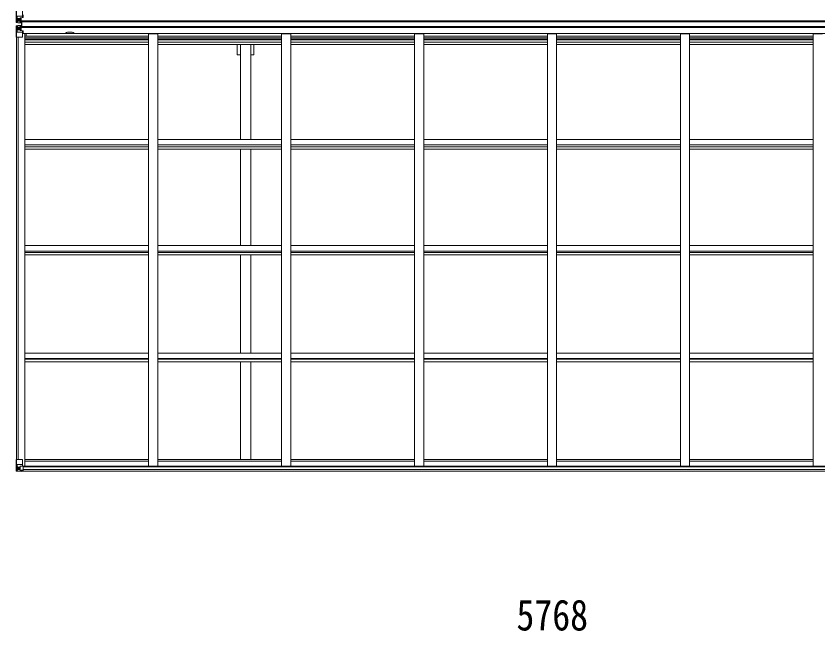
# Model space of a CAD drawing. Units: millimetres at full size; details may follow other scales. Extents: x -9783 to 33612, y -6828 to 11398.
# Drawn here: x 703 to 5021, y 123 to 3435 of the extents above; entities that cross this region are included whole.
import ezdxf
from ezdxf.enums import TextEntityAlignment as Align

# ---------------------------------------------------------------- set-up
doc = ezdxf.new("R2010")
doc.units = ezdxf.units.MM
doc.header["$LTSCALE"] = 35
for name, color, linetype, lineweight in [('0-1_本体', 4, 'Continuous', 9), ('0-2_部品', 7, 'Continuous', 9), ('0-7_合掌部品', 3, 'Continuous', 9), ('0-8_PARTS2', 6, 'Continuous', 9)]:
    doc.layers.add(name, color=color, linetype=linetype, lineweight=lineweight)
doc.styles.add('ＭＳ ゴシック', font='')
doc.styles.get('ＭＳ ゴシック').set_extended_font_data('MS Gothic')

msp = doc.modelspace()

# ---------------------------------------------------------------- linework, layer by layer
at = {"layer": '0-1_本体'}
for p, q in [((726.5, 3402.67), (734.5, 3402.67)), ((726.5, 3400.6), (734.5, 3400.6)), ((726.5, 3381.77), (734.5, 3381.77)), ((726.5, 3379.7), (734.5, 3379.7)), ((734.5, 3373.68), (734.5, 3408.68)), ((6443.5, 3408.68), (734.5, 3408.68)), ((6443.5, 3403.94), (734.5, 3403.94)), ((6443.5, 3378.43), (734.5, 3378.43)), ((6443.5, 3373.68), (734.5, 3373.68)), ((737, 3340.08), (750, 3340.08)), ((750, 1009.55), (750, 3340.08)), ((750, 3326.43), (1416, 3326.43)), ((757.5, 3341.5), (6420.5, 3341.5)), ((757.5, 3326.43), (757.5, 3341.5)), ((1005, 3347.57), (980, 3347.57)), ((1416, 3339.66), (1466, 3339.66)), ((1416, 1009.55), (1416, 3339.66)), ((1466, 1009.55), (1466, 3339.66)), ((1466, 3326.43), (2132, 3326.43)), ((2132, 3339.66), (2182, 3339.66)), ((2132, 1009.55), (2132, 3339.66)), ((2182, 1009.55), (2182, 3339.66)), ((2182, 3326.43), (2848, 3326.43)), ((2848, 3339.66), (2898, 3339.66)), ((2848, 1009.55), (2848, 3339.66)), ((2898, 1009.55), (2898, 3339.66)), ((2898, 3326.43), (3564, 3326.43)), ((3564, 3339.66), (3614, 3339.66)), ((3564, 1009.55), (3564, 3339.66)), ((3614, 1009.55), (3614, 3339.66)), ((3614, 3326.43), (4280, 3326.43)), ((4280, 3339.66), (4330, 3339.66)), ((4280, 1009.55), (4280, 3339.66)), ((4330, 1009.55), (4330, 3339.66)), ((4330, 3326.43), (4996, 3326.43)), ((4996, 3339.66), (5046, 3339.66)), ((4996, 1009.55), (4996, 3339.66)), ((705, 1045.9), (705, 3321)), ((714, 1045.9), (714, 3321)), ((714.7, 1045.9), (714.7, 3321)), ((750, 3317.06), (1416, 3317.06)), ((750, 3309.99), (1416, 3309.99)), ((750, 3306.2), (1416, 3306.2)), ((750, 3294.86), (1416, 3294.86)), ((750, 3282.04), (1416, 3282.04)), ((1466, 3317.06), (2132, 3317.06)), ((1466, 3309.99), (2132, 3309.99)), ((1466, 3306.2), (2132, 3306.2)), ((1466, 3294.86), (2132, 3294.86)), ((1466, 3282.04), (2132, 3282.04)), ((1911.5, 2769.63), (1911.5, 3282.04)), ((1966.5, 2769.63), (1966.5, 3282.04)), ((1984.2, 3225.77), (1984.2, 3282.04)), ((2182, 3317.06), (2848, 3317.06)), ((2182, 3309.99), (2848, 3309.99)), ((2182, 3306.2), (2848, 3306.2)), ((2182, 3294.86), (2848, 3294.86)), ((2182, 3282.04), (2848, 3282.04)), ((2898, 3317.06), (3564, 3317.06)), ((2898, 3309.99), (3564, 3309.99)), ((2898, 3306.2), (3564, 3306.2)), ((2898, 3294.86), (3564, 3294.86)), ((2898, 3282.04), (3564, 3282.04)), ((3614, 3317.06), (4280, 3317.06)), ((3614, 3309.99), (4280, 3309.99)), ((3614, 3306.2), (4280, 3306.2)), ((3614, 3294.86), (4280, 3294.86)), ((3614, 3282.04), (4280, 3282.04)), ((4330, 3317.06), (4996, 3317.06)), ((4330, 3309.99), (4996, 3309.99)), ((4330, 3306.2), (4996, 3306.2)), ((4330, 3294.86), (4996, 3294.86)), ((4330, 3282.04), (4996, 3282.04)), ((1984.2, 3225.77), (1966.5, 3225.77)), ((750, 2769.63), (1416, 2769.63)), ((1466, 2769.63), (2132, 2769.63)), ((2182, 2769.63), (2848, 2769.63)), ((2898, 2769.63), (3564, 2769.63)), ((3614, 2769.63), (4280, 2769.63)), ((4330, 2769.63), (4996, 2769.63)), ((750, 2740.63), (1416, 2740.63)), ((750, 2730.66), (1416, 2730.66)), ((1466, 2740.63), (2132, 2740.63)), ((1466, 2730.66), (2132, 2730.66)), ((2182, 2740.63), (2848, 2740.63)), ((2182, 2730.66), (2848, 2730.66)), ((2898, 2740.63), (3564, 2740.63)), ((2898, 2730.66), (3564, 2730.66)), ((3614, 2740.63), (4280, 2740.63)), ((3614, 2730.66), (4280, 2730.66)), ((4330, 2740.63), (4996, 2740.63)), ((4330, 2730.66), (4996, 2730.66)), ((750, 2717.81), (1416, 2717.81)), ((1466, 2717.81), (2132, 2717.81)), ((1911.5, 2198.68), (1911.5, 2717.81)), ((1966.5, 2198.68), (1966.5, 2717.81)), ((2182, 2717.81), (2848, 2717.81)), ((2898, 2717.81), (3564, 2717.81)), ((3614, 2717.81), (4280, 2717.81)), ((4330, 2717.81), (4996, 2717.81)), ((750, 2198.68), (1416, 2198.68)), ((750, 2169.24), (1416, 2169.24)), ((750, 2162.07), (1416, 2162.07)), ((1466, 2198.68), (2132, 2198.68)), ((1466, 2169.24), (2132, 2169.24)), ((1466, 2162.07), (2132, 2162.07)), ((2182, 2198.68), (2848, 2198.68)), ((2182, 2169.24), (2848, 2169.24)), ((2182, 2162.07), (2848, 2162.07)), ((2898, 2198.68), (3564, 2198.68)), ((2898, 2169.24), (3564, 2169.24)), ((2898, 2162.07), (3564, 2162.07)), ((3614, 2198.68), (4280, 2198.68)), ((3614, 2169.24), (4280, 2169.24)), ((3614, 2162.07), (4280, 2162.07)), ((4330, 2198.68), (4996, 2198.68)), ((4330, 2169.24), (4996, 2169.24)), ((4330, 2162.07), (4996, 2162.07)), ((750, 2149.12), (1416, 2149.12)), ((1466, 2149.12), (2132, 2149.12)), ((1911.5, 1619.44), (1911.5, 2149.12)), ((1966.5, 1619.44), (1966.5, 2149.12)), ((2182, 2149.12), (2848, 2149.12)), ((2898, 2149.12), (3564, 2149.12)), ((3614, 2149.12), (4280, 2149.12)), ((4330, 2149.12), (4996, 2149.12)), ((750, 1619.44), (1416, 1619.44)), ((1466, 1619.44), (2132, 1619.44)), ((2182, 1619.44), (2848, 1619.44)), ((2898, 1619.44), (3564, 1619.44)), ((3614, 1619.44), (4280, 1619.44)), ((4330, 1619.44), (4996, 1619.44)), ((750, 1589.64), (1416, 1589.64)), ((750, 1585.85), (1416, 1585.85)), ((750, 1572.83), (1416, 1572.83)), ((1466, 1589.64), (2132, 1589.64)), ((1466, 1585.85), (2132, 1585.85)), ((1466, 1572.83), (2132, 1572.83)), ((1911.5, 1046.77), (1911.5, 1572.83)), ((1966.5, 1046.77), (1966.5, 1572.83)), ((2182, 1589.64), (2848, 1589.64)), ((2182, 1585.85), (2848, 1585.85)), ((2182, 1572.83), (2848, 1572.83)), ((2898, 1589.64), (3564, 1589.64)), ((2898, 1585.85), (3564, 1585.85)), ((2898, 1572.83), (3564, 1572.83)), ((3614, 1589.64), (4280, 1589.64)), ((3614, 1585.85), (4280, 1585.85)), ((3614, 1572.83), (4280, 1572.83)), ((4330, 1589.64), (4996, 1589.64)), ((4330, 1585.85), (4996, 1585.85)), ((4330, 1572.83), (4996, 1572.83)), ((750, 1046.77), (1416, 1046.77)), ((750, 1037.66), (1416, 1037.66)), ((1466, 1046.77), (2132, 1046.77)), ((1466, 1037.66), (2132, 1037.66)), ((2182, 1046.77), (2848, 1046.77)), ((2182, 1037.66), (2848, 1037.66)), ((2898, 1046.77), (3564, 1046.77)), ((2898, 1037.66), (3564, 1037.66)), ((3614, 1046.77), (4280, 1046.77)), ((3614, 1037.66), (4280, 1037.66)), ((4330, 1046.77), (4996, 1046.77)), ((4330, 1037.66), (4996, 1037.66)), ((740.96, 1009.55), (6437.04, 1009.55)), ((741.5, 1007.2), (6436.5, 1007.2)), ((731.5, 984.1), (6446.5, 984.1)), ((741.5, 991.54), (6436.5, 991.54))]:
    msp.add_line(p, q, dxfattribs=at)
msp.add_lwpolyline([(1911.5, 3225.77), (1893.8, 3225.77), (1893.8, 3282.04)], dxfattribs=at)
for centre, start, end in [((980, 3335.07), 90, 146.12826), ((1005, 3335.07), 33.87174, 90)]:
    msp.add_arc(centre, 12.5, start, end, dxfattribs=at)
at = {"layer": '0-2_部品'}
for p, q in [((703, 1045.9), (736, 1045.9)), ((703, 985.19), (703, 1045.9)), ((705.84, 1045.9), (705.84, 985.32)), ((737, 1044.9), (737, 1011.8)), ((706.39, 1019.02), (713, 1019.23)), ((706.39, 1019.02), (710.53, 1006.93)), ((713, 1005.7), (710.67, 1005.67)), ((710.67, 1005.67), (710.67, 992.2)), ((713, 1019.23), (737, 1019.23)), ((713, 1005.7), (713, 1005.7)), ((725, 1005.7), (713, 1005.7)), ((717.52, 999.34), (717.52, 1000.3)), ((725, 1009.69), (731.5, 1009.69)), ((725, 1009.69), (725, 982.9)), ((736.17, 1011.54), (725.83, 1009.89)), ((725.83, 1009.89), (725.83, 1009.69)), ((728.52, 1009.69), (736.17, 1010.91)), ((731.5, 1009.69), (740.5, 1009.65)), ((736.17, 1010.91), (736.17, 1011.54)), ((741.5, 1008.74), (741.5, 988.59)), ((703.94, 984.23), (703.94, 984.19)), ((712.91, 983.8), (704.99, 984.28)), ((705.85, 985.25), (705.84, 985.32)), ((709.81, 988.69), (707.08, 985.02)), ((710.67, 992.2), (713, 992.14)), ((713, 992.14), (725, 992.14)), ((725, 983.01), (713, 983.8)), ((731.5, 982.5), (731.5, 988.45)), ((740.5, 987.88), (731.5, 987.82))]:
    msp.add_line(p, q, dxfattribs=at)
for points in [[(716.56, 997.42), (715.6, 997.42), (715.6, 998.38), (716.56, 998.38)], [(717.52, 1000.3), (718.48, 1000.3), (718.48, 999.34)], [(718.48, 996.46), (718.48, 995.5), (717.52, 995.5), (717.52, 996.46)], [(719.44, 998.38), (720.4, 998.38), (720.4, 997.42), (719.44, 997.42)], [(703.94, 984.19), (713, 983.63), (731.5, 982.5)], [(741.5, 988.59), (741.49, 988.48), (731.5, 988.45)]]:
    msp.add_lwpolyline(points, dxfattribs=at)
msp.add_circle((718, 997.9), 5.3, dxfattribs=at)
for centre, radius, start, end in [((736, 1044.9), 1, 0, 90), ((716.56, 999.34), 0.96, 270, 0), ((716.56, 996.46), 0.96, 0, 90), ((719.44, 999.34), 0.96, 180, 270), ((719.44, 996.46), 0.96, 90, 180), ((725.94, 1008.96), 0.937, 96.73234, 129.06602), ((736.06, 1012.47), 0.937, 276.73234, 357.67791), ((736.06, 1011.84), 0.937, 276.73234, 357.67791), ((704, 985.23), 0.999, 180.04917, 266.5576), ((704, 985.19), 0.999, 180.04917, 266.5576), ((704, 985.19), 1, 179.99921, 266.49983), ((705.15, 971.58), 12.7, 84.89689, 90.75534), ((707.13, 985.19), 1.28, 177.54105, 228.82169)]:
    msp.add_arc(centre, radius, start, end, dxfattribs=at)
for centre, major_axis, ratio, start_param, end_param in [((707.11, 1016.67), (0.85, -2.32), 0.403757, 3.0087805, 3.9744392), ((709.26, 1005.65), (0, -3), 0.468246, 1.5772882, 2.0127935), ((740.5, 1008.75), (1, -0.021), 0.906239, 0.0187047, 1.589501), ((705.94, 984.11), (2, -0.12), 0.060933, 2.0712557, 3.1453404), ((904.94, 971.88), (201, -12.36), 0.060933, 3.1453404, 3.145839), ((706.13, 987.21), (-0.02, -3), 0.466854, 0.125683, 0.7596956), ((707.8, 992.28), (0.03, -5), 0.573921, 0.7672717, 1.551125), ((631.25, 992.14), (81.75, 0), 0.061163, 6.2824128, 6.2831853), ((740.5, 988.58), (1, 0.012), 0.707053, 4.7036637, 6.124411)]:
    msp.add_ellipse(centre, major_axis=major_axis, ratio=ratio, start_param=start_param, end_param=end_param, dxfattribs=at)
at = {"layer": '0-7_合掌部品'}
for p, q in [((703, 3400.7), (703, 3461.37)), ((705.84, 3461.37), (705.84, 3400.79)), ((737, 3460.37), (737, 3427.27)), ((706.39, 3434.49), (713, 3434.7)), ((706.39, 3434.49), (710.53, 3422.4)), ((713, 3434.7), (737, 3434.7)), ((713, 3421.17), (713, 3421.17)), ((713, 3421.17), (725, 3421.17)), ((715.6, 3413.85), (715.6, 3412.89)), ((716.56, 3413.85), (715.6, 3413.85)), ((715.6, 3412.89), (716.56, 3412.89)), ((717.52, 3415.77), (717.52, 3414.81)), ((718.48, 3415.77), (717.52, 3415.77)), ((717.52, 3411.93), (717.52, 3410.97)), ((718.48, 3414.81), (718.48, 3415.77)), ((718.48, 3410.97), (718.48, 3411.93)), ((720.4, 3413.85), (719.44, 3413.85)), ((719.44, 3412.89), (720.4, 3412.89)), ((720.4, 3412.89), (720.4, 3413.85)), ((725, 3424.47), (725, 3398.37)), ((726.5, 3421.17), (725, 3421.17)), ((736.17, 3427.01), (725.83, 3425.36)), ((725.83, 3424.73), (736.17, 3426.38)), ((725.83, 3425.36), (725.83, 3424.73)), ((726.5, 3399.37), (726.5, 3424.83)), ((730.5, 3417.57), (726.5, 3417.57)), ((730.5, 3425.47), (730.5, 3405.5)), ((736.17, 3426.38), (736.17, 3427.01)), ((736.45, 3426.46), (740.5, 3426.49)), ((740.5, 3428.23), (737, 3428.25)), ((740.5, 3428.23), (741.5, 3428.22)), ((740.5, 3426.49), (740.5, 3428.23)), ((741.5, 3426.5), (740.5, 3426.49)), ((741.5, 3441.68), (741.5, 3426.5)), ((703, 3400.66), (703, 3400.7)), ((703, 3381.71), (703, 3381.67)), ((703, 3381.67), (703, 3321)), ((703.94, 3399.7), (703.94, 3399.66)), ((703.94, 3399.66), (703.94, 3399.66)), ((703.94, 3399.66), (713, 3399.1)), ((703.94, 3382.71), (713, 3383.26)), ((703.94, 3382.71), (703.94, 3382.71)), ((703.94, 3382.66), (703.94, 3382.7)), ((712.91, 3399.27), (704.99, 3399.75)), ((712.91, 3383.09), (704.99, 3382.62)), ((705.85, 3400.72), (705.84, 3400.79)), ((705.85, 3381.65), (705.84, 3381.58)), ((705.84, 3321), (705.84, 3381.58)), ((709.81, 3404.16), (707.08, 3400.49)), ((709.81, 3378.21), (707.08, 3381.87)), ((713, 3407.61), (725, 3407.61)), ((725, 3398.49), (713, 3399.27)), ((713, 3399.1), (725, 3398.37)), ((713, 3383.26), (725, 3384)), ((725, 3383.88), (713, 3383.1)), ((713, 3374.76), (725, 3374.76)), ((715.6, 3369.48), (716.56, 3369.48)), ((715.6, 3368.52), (715.6, 3369.48)), ((716.56, 3368.52), (715.6, 3368.52)), ((717.52, 3410.97), (718.48, 3410.97)), ((717.52, 3371.4), (718.48, 3371.4)), ((717.52, 3370.44), (717.52, 3371.4)), ((718.48, 3371.4), (718.48, 3370.44)), ((719.44, 3369.48), (720.4, 3369.48)), ((720.4, 3368.52), (719.44, 3368.52)), ((720.4, 3369.48), (720.4, 3368.52)), ((724, 3407.61), (725, 3407.61)), ((724, 3374.76), (725, 3374.76)), ((726.5, 3407.61), (725, 3407.61)), ((726.5, 3404.08), (725, 3404.08)), ((725, 3399.25), (731.5, 3398.86)), ((725, 3357.9), (725, 3384)), ((725, 3383.11), (731.5, 3383.51)), ((726.5, 3378.29), (725, 3378.29)), ((726.5, 3374.76), (725, 3374.76)), ((730.5, 3409.37), (726.5, 3409.37)), ((727, 3404.44), (726.5, 3404.44)), ((731.5, 3399.37), (726.5, 3399.37)), ((726.5, 3383), (726.5, 3357.53)), ((731.5, 3383), (726.5, 3383)), ((727, 3377.93), (726.5, 3377.93)), ((730.5, 3373), (726.5, 3373)), ((726.61, 3405.74), (730.5, 3405.74)), ((726.61, 3376.63), (730.5, 3376.63)), ((727, 3405.53), (727, 3405.53)), ((734.5, 3405.46), (727, 3405.53)), ((727, 3405.53), (727, 3405.37)), ((734.5, 3405.3), (727, 3405.37)), ((727, 3405.37), (727, 3405.37)), ((727, 3404.44), (734.5, 3404.44)), ((734.5, 3403.44), (727, 3403.44)), ((734.5, 3378.93), (727, 3378.93)), ((727, 3377.93), (734.5, 3377.93)), ((734.5, 3377.07), (727, 3377)), ((727, 3377), (727, 3377)), ((727, 3376.84), (727, 3377)), ((734.5, 3376.9), (727, 3376.84)), ((727, 3376.84), (727, 3376.84)), ((730.5, 3356.89), (730.5, 3376.86)), ((731.5, 3399.78), (731.5, 3400.6)), ((731.5, 3399.37), (731.5, 3398.86)), ((731.5, 3383), (731.5, 3383.51)), ((731.5, 3382.58), (731.5, 3381.77)), ((732, 3399.68), (734.5, 3399.68)), ((732, 3382.68), (732, 3399.68)), ((732, 3398.66), (734.5, 3398.66)), ((732, 3398.43), (734.5, 3398.43)), ((732, 3383.93), (734.5, 3383.93)), ((732, 3383.71), (734.5, 3383.71)), ((732, 3382.68), (734.5, 3382.68)), ((733.5, 3382.68), (733.5, 3399.68)), ((734.5, 3382.68), (734.5, 3399.68)), ((706.39, 3347.88), (710.53, 3359.96)), ((706.39, 3347.88), (713, 3347.67)), ((713, 3361.2), (713, 3361.2)), ((713, 3361.2), (725, 3361.2)), ((713, 3347.67), (737, 3347.67)), ((717.52, 3366.6), (717.52, 3367.56)), ((718.48, 3366.6), (717.52, 3366.6)), ((718.48, 3367.56), (718.48, 3366.6)), ((726.5, 3361.2), (725, 3361.2)), ((725.83, 3357.01), (725.83, 3357.64)), ((725.83, 3357.64), (736.17, 3355.99)), ((736.17, 3355.35), (725.83, 3357.01)), ((730.5, 3364.79), (726.5, 3364.79)), ((736.17, 3355.99), (736.17, 3355.35)), ((736.45, 3355.91), (740.5, 3355.88)), ((737, 3322), (737, 3355.1)), ((740.5, 3354.14), (737, 3354.12)), ((741.5, 3344), (737, 3344)), ((757.5, 3340.69), (737, 3340.69)), ((741.5, 3355.87), (740.5, 3355.88)), ((740.5, 3355.88), (740.5, 3354.14)), ((740.5, 3354.14), (741.5, 3354.15)), ((741.5, 3340.69), (741.5, 3355.87)), ((703, 3321), (705.84, 3321)), ((705.84, 3321), (736, 3321))]:
    msp.add_line(p, q, dxfattribs=at)
for points in [[(713, 3421.17), (710.67, 3421.14), (710.67, 3407.67), (713, 3407.61)], [(713, 3361.2), (710.67, 3361.23), (710.67, 3374.7), (713, 3374.76)], [(731.5, 3398.86), (731.5, 3397.97), (725, 3398.37)], [(731.5, 3383.51), (731.5, 3384.4), (725, 3384)], [(731.5, 3399.37), (731.5, 3399.78), (726.5, 3399.87)], [(731.5, 3383), (731.5, 3382.58), (726.5, 3382.5)], [(734.5, 3403.41), (727, 3403.41), (727, 3405.37)], [(734.5, 3378.96), (727, 3378.96), (727, 3377)]]:
    msp.add_lwpolyline(points, dxfattribs=at)
for centre in [(718, 3413.37), (718, 3369)]:
    msp.add_circle(centre, 5.3, dxfattribs=at)
for centre, radius, start, end in [((716.56, 3414.81), 0.96, 270, 0), ((716.56, 3411.93), 0.96, 0, 90), ((719.44, 3414.81), 0.96, 180, 270), ((719.44, 3411.93), 0.96, 90, 180), ((725.94, 3424.43), 0.937, 96.73234, 177.67791), ((725.94, 3423.8), 0.937, 96.73234, 177.67791), ((736.06, 3427.94), 0.937, 276.73234, 357.67791), ((736.06, 3427.31), 0.937, 276.73234, 357.67791), ((704, 3400.7), 0.999, 180.04917, 266.5576), ((704, 3400.66), 1, 179.99921, 266.49983), ((704, 3400.66), 0.999, 180.04917, 266.5576), ((704, 3381.71), 1, 93.50017, 180.00079), ((704, 3381.71), 0.999, 93.4424, 179.95083), ((704, 3381.67), 0.999, 93.4424, 179.95083), ((705.15, 3387.05), 12.7, 84.89689, 90.75534), ((705.15, 3395.32), 12.7, 269.24466, 275.10311), ((707.13, 3400.66), 1.28, 177.54105, 228.82169), ((707.13, 3381.71), 1.28, 131.17831, 182.45895), ((716.56, 3370.44), 0.96, 270, 0), ((716.56, 3367.56), 0.96, 0, 90), ((719.44, 3370.44), 0.96, 180, 270), ((719.44, 3367.56), 0.96, 90, 180), ((727.01, 3406.04), 0.513, 178.95293, 268.11972), ((727, 3405.87), 0.5, 179.95536, 269.47105), ((727, 3402.94), 0.5, 89.99891, 179.99891), ((727, 3402.91), 0.5, 90.00309, 180.00198), ((727, 3379.46), 0.5, 179.99802, 269.99691), ((727, 3379.43), 0.5, 180.00109, 270.00109), ((727, 3376.5), 0.5, 90.52895, 180.04464), ((727.01, 3376.33), 0.513, 91.88028, 181.04707), ((725.94, 3358.57), 0.937, 182.32209, 263.26766), ((725.94, 3357.94), 0.937, 182.32209, 263.26766), ((736.06, 3355.06), 0.937, 2.32209, 83.26766), ((736.06, 3354.42), 0.937, 2.32209, 83.26766), ((736, 3322), 1, 270, 0)]:
    msp.add_arc(centre, radius, start, end, dxfattribs=at)
for centre, major_axis, ratio, start_param, end_param in [((707.11, 3432.14), (0.85, -2.32), 0.403757, 3.0087805, 3.9744392), ((709.26, 3421.12), (0, -3), 0.468246, 1.5772882, 2.0127935), ((705.94, 3399.58), (2, -0.12), 0.060933, 2.0712557, 3.1453404), ((904.94, 3387.35), (201, -12.36), 0.060933, 3.1453404, 3.145839), ((904.94, 3395.02), (201, 12.36), 0.060933, 3.1373463, 3.1378449), ((705.94, 3382.79), (2, 0.12), 0.060933, 3.1378449, 4.2119296), ((706.13, 3402.68), (-0.02, -3), 0.466854, 0.125683, 0.7596956), ((706.13, 3379.69), (-0.02, 3), 0.466854, 5.5234897, 6.1575023), ((707.8, 3407.75), (0.03, -5), 0.573921, 0.7672717, 1.551125), ((707.8, 3374.62), (0.03, 5), 0.573921, 4.7320603, 5.5159136), ((631.25, 3407.61), (81.75, 0), 0.061163, 6.2824128, 6.2831853), ((631.25, 3374.76), (81.75, 0), 0.061163, 0, 0.0007725), ((707.11, 3350.23), (0.85, 2.32), 0.403757, 2.3087461, 3.2744049), ((709.26, 3361.25), (0, 3), 0.468246, 4.2703918, 4.7058971)]:
    msp.add_ellipse(centre, major_axis=major_axis, ratio=ratio, start_param=start_param, end_param=end_param, dxfattribs=at)

# ---------------------------------------------------------------- texts
at = {"layer": '0-8_PARTS2', "color": 7, "style": 'ＭＳ ゴシック', "width": 0.85}
msp.add_text('5768', height=166.8, dxfattribs=at).set_placement((3397.34, 75.34), align=Align.BOTTOM_LEFT)

doc.saveas('drawing.dxf')
